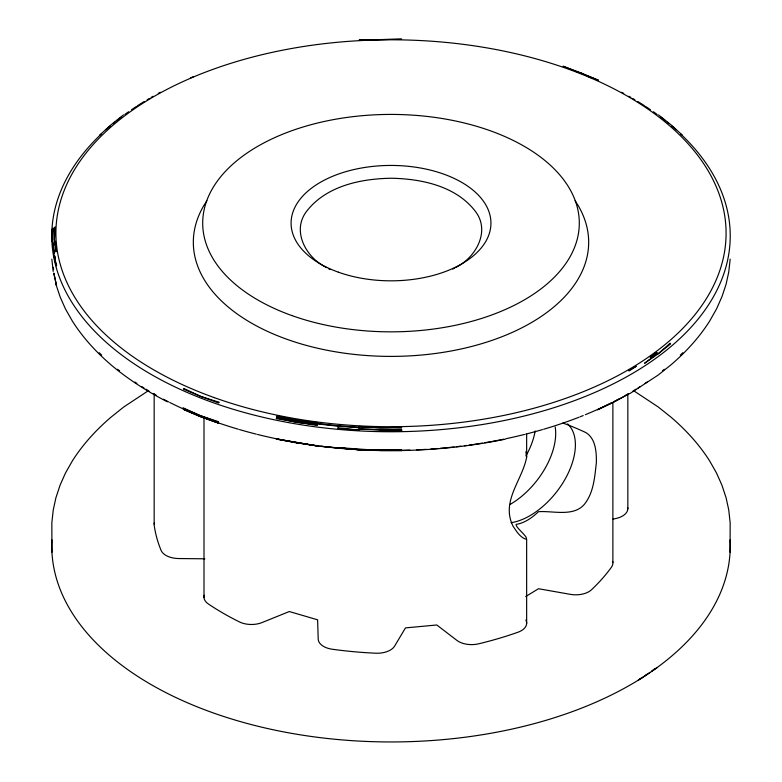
<?xml version="1.0" encoding="UTF-8"?>
<svg xmlns="http://www.w3.org/2000/svg" width="782" height="782" viewBox="0 0 782 782"><rect width="100%" height="100%" fill="white"/><g stroke="black" fill="none" stroke-linecap="round" stroke-linejoin="round"><path stroke-width="1.17" d="M730.065 552.248L730.163 522.855L728.746 509.923L726.077 497.714L721.864 485.036L716.566 473.12L709.645 460.921C699.196 444.43 685.882 429.953 671.103 417.256L658.219 406.972L634.29 391.137M526.648 434.186L526.648 457.157C522.366 480.314 500.695 501.262 513.002 526.061C516.237 531.007 519.747 536.863 525.455 539.101C530.284 538.436 515.436 527.713 516.11 524.419C524.8 523.031 532.239 517.596 538.495 511.692C553.49 510.558 575.738 517.821 585.962 502.181C593.919 490.734 594.828 475.876 596.383 462.485C596.441 452.016 595.845 438.858 585.962 432.622C578.387 429.083 570.723 425.819 562.844 423.042M730.163 259.145L728.746 272.077L726.077 284.286L722.079 296.368L716.566 308.88L709.645 321.079C699.196 337.57 685.882 352.047 671.103 364.744L658.219 375.028L630.136 393.424M401.606 450.598L401.645 449.904L380.375 450.51L337.961 447.597L359.231 449.826C408.126 452.377 457.372 449.015 505.358 439.171M409.768 450.109A336.152 194.073 0 0 1 401.557 450.315L359.231 449.826L338.293 448.233L317.355 445.994L276.281 438.819L276.642 439.171M99.578 135.218L110.976 124.846L123.478 114.915M651.924 670.956L654.642 668.913M650.116 672.315L638.053 680.36M645.17 675.658L647.144 674.319M652.1 670.976L657.056 667.642L656.45 667.554M639.168 679.548L642.188 677.632M147.71 391.137L123.781 406.972L110.897 417.256C96.118 429.953 82.804 444.43 72.355 460.921L65.434 473.12L60.136 485.036L55.923 497.714L53.254 509.923L51.837 522.855L51.935 552.248M452.739 269.067L454.352 268.148M455.163 267.688C475.27 258.314 490.764 231.736 475.603 211.648C456.356 186.136 421.84 178.863 391.547 178.237C361.098 178.658 326.495 185.764 306.798 211.062C291.051 231.101 306.446 258.265 326.837 267.688M525.68 596.558L538.495 588.729L570.41 594.359A18.445 10.645 0 0 0 591.554 589.726A286.3 165.295 0 0 0 611.475 567.146A18.445 10.645 0 0 0 612.668 561.408M612.736 402.535L597.487 409.807L612.707 402.544M613.068 519.072L615.405 518.613A18.445 10.645 0 0 0 627.79 507.684M380.375 450.51L401.625 450.51L359.173 449.738M204.855 558.807L178.697 558.543A18.445 10.645 0 0 1 161.082 550.362A286.3 165.295 0 0 1 154.21 525.328A18.445 10.645 0 0 1 154.328 522.992M380.443 450.315L359.3 449.767L317.355 445.994L276.447 439.064L296.818 442.954M296.652 442.856L317.228 445.906M328.46 268.637L330.151 269.507M167.358 401.811C147.456 391.567 128.453 379.514 111.298 365.106L110.897 364.744C96.118 352.047 82.804 337.57 72.355 321.079L65.434 308.88L60.136 296.965L55.923 284.286M52.981 249.223L53.577 249.663M658.522 114.915L671.024 124.846L682.422 135.218M53.831 273.25L56.499 285.43L53.831 273.25L54.32 273.729M525.846 451.771L526.648 457.157M51.837 259.145L53.176 271.432M53.411 267.366L53.577 269.722M54.329 251.139L54.466 253.397M54.603 255.655L54.945 261.305M627.838 394.314L627.838 508.857M612.873 402.945L612.873 562.571M526.648 539.062L526.648 623.557M203.994 417.246L203.994 597.595M154.162 393.776L154.162 524.165M55.014 256.34L55.014 261.217M204.249 595.258A18.445 10.645 0 0 0 208.413 604.007A286.3 165.295 0 0 0 239.458 621.925A18.445 10.645 0 0 0 262.038 622.56L289.311 611.534L317.609 619.813L318.196 639.08A18.445 10.645 0 0 0 332.36 649.256A286.3 165.295 0 0 0 375.722 653.214A18.445 10.645 0 0 0 394.636 646.069L405.477 627.897L436.796 624.984L456.883 640.38A18.445 10.645 0 0 0 478.711 643.801A286.3 165.295 0 0 0 517.821 632.296A18.445 10.645 0 0 0 525.846 620.087M576.989 203.613A197.68 114.133 0 0 1 391 356.397A197.68 114.133 0 0 1 205.011 203.613M205.617 202.646A197.68 114.133 0 0 1 206.878 200.739M575.122 200.739A197.68 114.133 0 0 1 576.383 202.646M680.457 133.771A339.232 195.852 0 0 1 611.211 384.881A339.232 195.852 0 0 1 170.789 384.881A339.232 195.852 0 0 1 101.543 133.771M105.902 129.763A339.232 195.852 0 0 1 110.428 125.814M113.019 123.644A339.232 195.852 0 0 1 114.778 122.207M116.557 120.78A339.232 195.852 0 0 1 121.093 117.251M124.827 114.475A339.232 195.852 0 0 1 128.649 111.738M131.571 109.715A339.232 195.852 0 0 1 136.537 106.381M137.476 105.766A339.232 195.852 0 0 1 144.191 101.533M147.143 99.754A339.232 195.852 0 0 1 149.127 98.581M151.121 97.408A339.232 195.852 0 0 1 153.145 96.254M158.257 93.41A339.232 195.852 0 0 1 160.339 92.286M190.525 77.907A339.232 195.852 0 0 1 193.77 76.558M588.23 76.558A339.232 195.852 0 0 1 591.475 77.907M621.661 92.286A339.232 195.852 0 0 1 623.743 93.41M628.855 96.254A339.232 195.852 0 0 1 630.879 97.408M632.873 98.581A339.232 195.852 0 0 1 634.857 99.754M637.809 101.533A339.232 195.852 0 0 1 644.524 105.766M645.463 106.381A339.232 195.852 0 0 1 650.428 109.715M653.351 111.738A339.232 195.852 0 0 1 657.173 114.475M660.907 117.251A339.232 195.852 0 0 1 665.443 120.78M667.222 122.207A339.232 195.852 0 0 1 668.981 123.644M671.572 125.814A339.232 195.852 0 0 1 676.098 129.763M682.794 352.702A336.152 194.073 0 0 1 680.34 355.136M664.377 369.27A336.152 194.073 0 0 1 662.471 370.795M647.105 382.046A336.152 194.073 0 0 1 645.14 383.375M640.135 386.631A336.152 194.073 0 0 1 638.102 387.921M636.04 389.192A336.152 194.073 0 0 1 632.921 391.088M628.699 393.571A336.152 194.073 0 0 1 625.688 395.281M618.533 399.201A336.152 194.073 0 0 1 613.303 401.919M612.247 402.456A336.152 194.073 0 0 1 585.366 414.685M583.206 415.555A336.152 194.073 0 0 1 579.941 416.855M578.856 417.285A336.152 194.073 0 0 1 543.607 429.259M542.503 429.582A336.152 194.073 0 0 1 525.641 434.166M524.497 434.45A336.152 194.073 0 0 1 506.032 438.692M503.696 439.181A336.152 194.073 0 0 1 484.781 442.71M482.396 443.101A336.152 194.073 0 0 1 469.171 445.095M466.746 445.427A336.152 194.073 0 0 1 464.332 445.74M460.891 446.17A336.152 194.073 0 0 1 456.297 446.718M453.99 446.981A336.152 194.073 0 0 1 440.11 448.33M437.783 448.526A336.152 194.073 0 0 1 430.804 449.054M426.131 449.347A336.152 194.073 0 0 1 416.786 449.846M359.368 449.552A336.152 194.073 0 0 1 355.869 449.347M351.196 449.054A336.152 194.073 0 0 1 344.217 448.526M341.89 448.33A336.152 194.073 0 0 1 328.01 446.981M325.703 446.718A336.152 194.073 0 0 1 321.109 446.17M317.668 445.74A336.152 194.073 0 0 1 299.604 443.101M297.219 442.71A336.152 194.073 0 0 1 257.503 434.45M256.359 434.166A336.152 194.073 0 0 1 239.497 429.582M238.393 429.259A336.152 194.073 0 0 1 203.144 417.285M202.059 416.855A336.152 194.073 0 0 1 169.753 402.456M168.697 401.919A336.152 194.073 0 0 1 163.467 399.201M156.312 395.281A336.152 194.073 0 0 1 153.301 393.571M149.079 391.088A336.152 194.073 0 0 1 145.96 389.192M143.898 387.921A336.152 194.073 0 0 1 141.865 386.631M136.86 383.375A336.152 194.073 0 0 1 134.895 382.046M119.529 370.795A336.152 194.073 0 0 1 117.623 369.27M101.66 355.136A336.152 194.073 0 0 1 99.206 352.702M55.346 245.812A336.152 194.073 0 0 1 55.708 242.488M730.065 539.942A339.232 195.852 0 0 1 391 741.952A339.232 195.852 0 0 1 51.935 539.942M535.181 431.009A60.673 34.799 -51.9 0 1 525.993 455.896M555.181 427.021A60.673 34.799 -51.9 0 1 510.343 504.273M567.595 423.903A60.673 34.799 -51.9 0 1 564.78 479.718A60.673 34.799 -51.9 0 1 511.096 522.679M52.59 228.579L52.199 241.433L52.199 229.136L53.117 228.09L52.59 240.856L53.929 253.114L54.447 252.586L52.59 240.856L52.59 228.579M55.219 227.23L54.447 239.615L55.776 251.804L56.539 251.569L54.447 239.615L54.447 227.406L55.219 227.23M359.182 428.526L359.133 429.328L401.635 430.1L401.645 430.892L380.355 430.892L401.635 430.1L401.616 429.298L380.365 430.1L359.182 428.526M338.039 427.783L337.971 428.575L359.104 430.12L338.039 427.783M359.309 427.05L359.241 427.764L338.215 426.229L296.691 421.645L276.486 417.852L276.31 418.634L317.14 425.486L317.717 422.612L297.062 420.198L276.945 416.415L277.199 415.809C317.863 425.838 359.818 428.438 401.577 427.813L401.557 427.187L380.423 427.813L359.388 426.415L359.309 427.05M401.577 39.208L359.309 39.97L401.577 39.208M276.701 417.109L276.486 417.852L296.544 422.427L317.257 424.694L296.691 421.645L276.701 417.109M218.921 402.212L218.647 402.974L200.691 396.386L183.487 389.172L183.809 388.439L200.691 396.386L218.921 402.212M56.597 265.293L56.196 265.9L53.528 253.7L56.597 265.293M670.076 343.318L658.112 353.845L644.573 363.288L657.623 353.22L658.112 353.845L670.594 343.924L670.076 343.318M656.45 352.203L650.116 357.218L657.056 352.662L656.45 352.203M636.157 366.357L629.099 370.971L628.552 370.473L636.157 366.357M629.227 393.659L613.792 402.016L629.227 393.659M218.266 421.625L200.309 415.643L183.066 408.409L183.027 407.793L200.309 415.643L218.305 422.231L218.266 421.625M218.598 423.15L200.915 416.845L183.428 409.348L200.915 416.845L218.598 423.15M581.309 73.049L563.079 66.226L598.513 80.263L581.309 73.049M291.774 315.527A188.306 108.718 0 0 0 579.208 226.545A188.306 108.718 0 0 0 302.018 127.319A188.306 108.718 0 0 0 291.774 315.527M214.424 397.676A335.087 193.457 0 0 0 725.921 239.331A335.087 193.457 0 0 0 232.655 62.756A335.087 193.457 0 0 0 214.424 397.676M338.342 272.165A99.94 57.702 0 0 0 490.891 224.942A99.94 57.702 0 0 0 343.777 172.284A99.94 57.702 0 0 0 338.342 272.165"/></g></svg>
